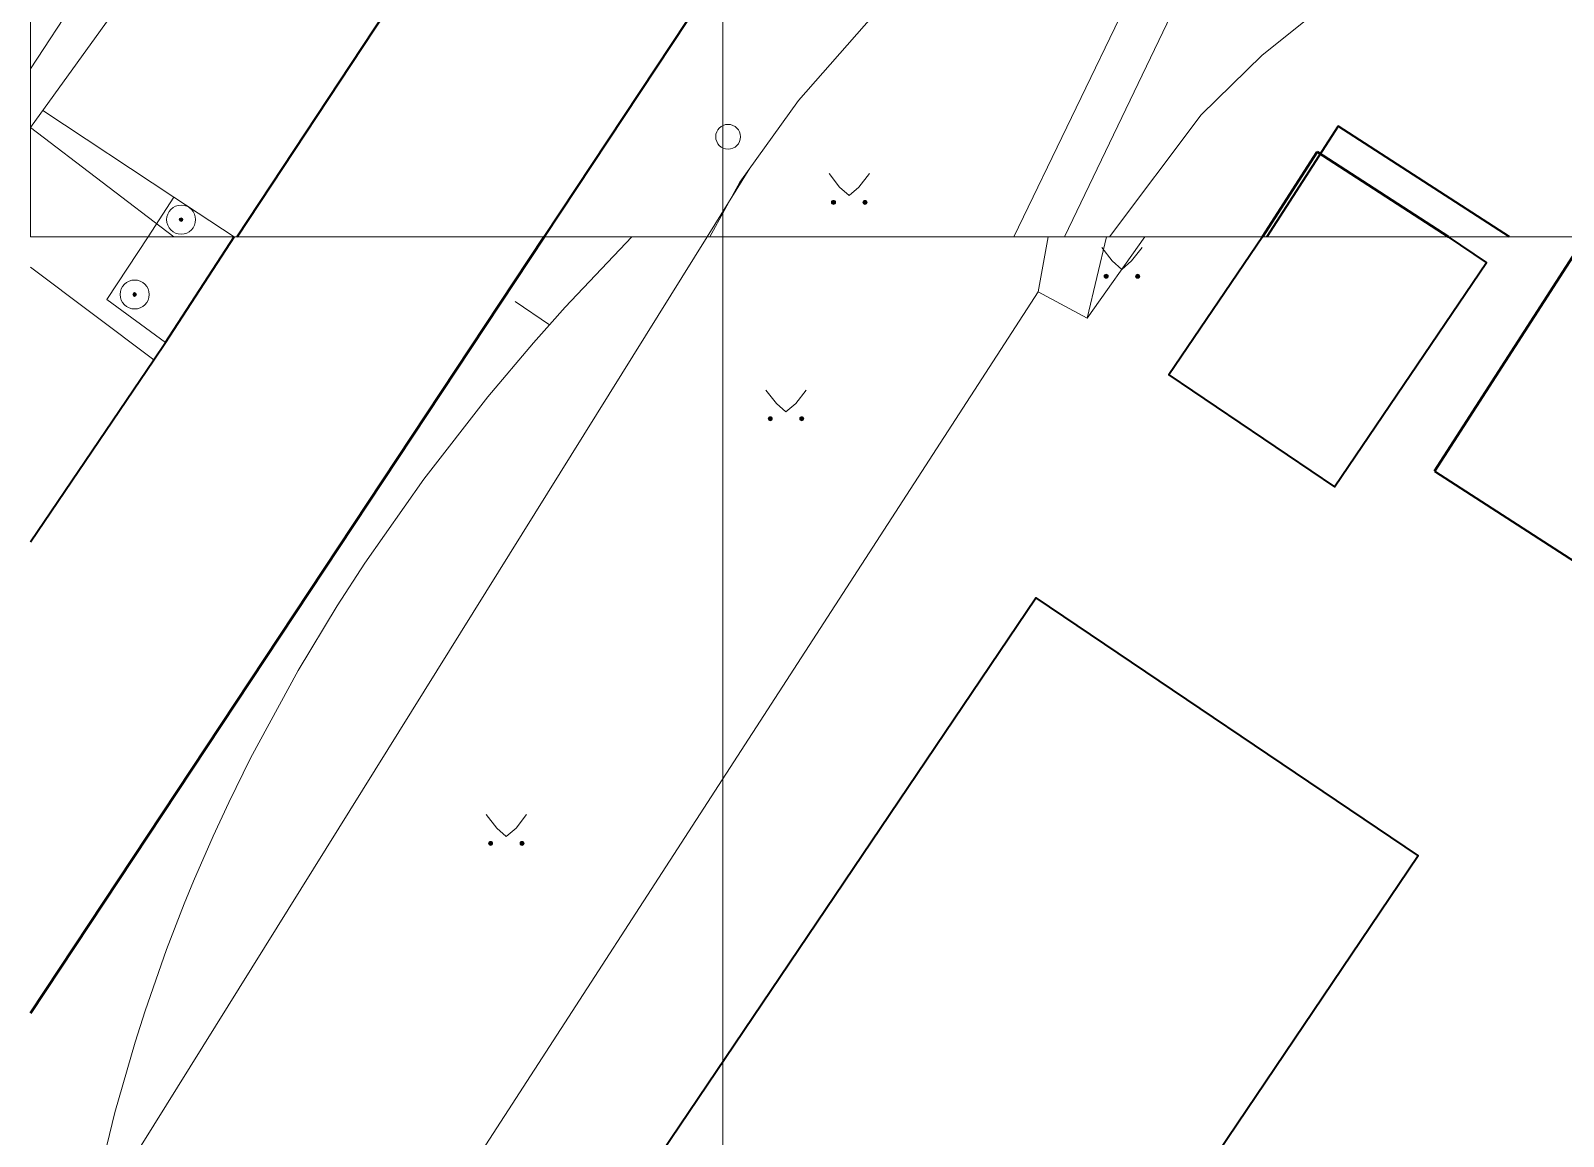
# Model space of a CAD drawing. Extents: x 1000 to 4000, y -5000 to -1000.
# Drawn here: x 1000 to 1074, y -4043.5 to -3990 of the extents above; entities that cross this region are included whole.
import ezdxf

# ---------------------------------------------------------------- set-up
doc = ezdxf.new("R2010")
doc.units = 0
doc.header["$MEASUREMENT"] = 0
for name, color, linetype in [('1', 7, 'CONTINUOUS'), ('24', 7, 'CONTINUOUS'), ('40', 7, 'CONTINUOUS'), ('6', 7, 'CONTINUOUS'), ('границы команд_1', 10, 'CONTINUOUS'), ('СЛОЙ_24', 7, 'CONTINUOUS'), ('СЛОЙ_35', 7, 'CONTINUOUS'), ('СЛОЙ_40', 7, 'CONTINUOUS'), ('СЛОЙ_41', 7, 'CONTINUOUS'), ('СЛОЙ_50', 7, 'CONTINUOUS'), ('СЛОЙ_6', 7, 'CONTINUOUS'), ('СЛОЙ_7', 7, 'CONTINUOUS')]:
    doc.layers.add(name, color=color, linetype=linetype)

msp = doc.modelspace()

# ---------------------------------------------------------------- linework, layer by layer
at = {"layer": '1', "color": 253, "linetype": 'Continuous', "lineweight": 0}
for p, q in [((1000, -3000), (1000, -4000)), ((1000, -4000), (2000, -4000)), ((1000, -4000), (2000, -4000))]:
    msp.add_line(p, q, dxfattribs=at)
at = {"layer": '24', "color": 253, "linetype": 'Continuous', "lineweight": 0}
for p, q in [((1075.45, -3942.203), (1047.491, -4000)), ((1077.179, -3943.253), (1049.946, -4000)), ((1015.717, -3967.695), (1000, -3991.892)), ((1008.232, -3983.268), (1000, -3994.724)), ((1064.474, -3987.242), (1059.497, -3991.231)), ((1059.497, -3991.231), (1056.55, -3994.108)), ((1056.55, -3994.108), (1052.122, -4000)), ((1000, -3994.724), (1006.922, -4000))]:
    msp.add_line(p, q, dxfattribs=at)
at = {"layer": '40', "color": 253, "linetype": 'Continuous', "lineweight": 0}
for p, q in [((1045.435, -3983.944), (1037.086, -3993.415)), ((1037.086, -3993.415), (1034.255, -3997.373)), ((1034.255, -3997.373), (1032.809, -4000))]:
    msp.add_line(p, q, dxfattribs=at)
at = {"layer": '6', "color": 253, "linetype": 'Continuous', "lineweight": 40}
for p, q in [((1067.929, -3934.803), (1024.81, -4000)), ((1009.973, -4000), (1017.142, -3989.16)), ((1063.165, -3994.656), (1059.711, -4000)), ((1071.433, -4000), (1063.165, -3994.656))]:
    msp.add_line(p, q, dxfattribs=at)
at = {"layer": 'границы команд_1', "color": 251, "lineweight": 0}
msp.add_lwpolyline([(1033.439, -1863.261), (3102.461, -1863.261), (3102.461, -4710.896), (1033.439, -4710.896)], close=True, dxfattribs=at)
at = {"layer": 'СЛОЙ_24', "color": 253, "linetype": 'Continuous', "lineweight": 0}
for p, q in [((1049.153, -4000), (1048.675, -4002.658)), ((1053.823, -4000), (1051.031, -4003.936))]:
    msp.add_line(p, q, dxfattribs=at)
for points in [[(1000.593, -3993.899), (1006.924, -3998.093)], [(1051.968, -4000), (1051.031, -4003.936)], [(1000, -4001.468), (1005.945, -4005.95)], [(1007.826, -4065.748), (1048.675, -4002.658)], [(1048.675, -4002.658), (1051.031, -4003.936)]]:
    msp.add_lwpolyline(points, dxfattribs=at)
at = {"layer": 'СЛОЙ_35', "color": 253, "linetype": 'Continuous', "lineweight": 0}
msp.add_circle((1033.692, -3995.174), 0.6, dxfattribs=at)
at = {"layer": 'СЛОЙ_40', "color": 253, "linetype": 'Continuous', "lineweight": 0}
for points in [[(1034.739, -3996.697), (1032.682, -4000)], [(1032.682, -4000), (1000, -4052.481)]]:
    msp.add_lwpolyline(points, dxfattribs=at)
at = {"layer": 'СЛОЙ_41', "color": 253, "linetype": 'Continuous', "lineweight": 0}
for p, q in [((1038.569, -3996.952), (1039.079, -3997.602)), ((1040.519, -3996.952), (1040.009, -3997.602)), ((1039.079, -3997.602), (1039.539, -3998.012)), ((1040.009, -3997.602), (1039.539, -3998.012)), ((1051.741, -4000.521), (1052.251, -4001.171)), ((1053.691, -4000.521), (1053.181, -4001.171)), ((1052.251, -4001.171), (1052.711, -4001.581)), ((1053.181, -4001.171), (1052.711, -4001.581)), ((1035.516, -4007.405), (1036.026, -4008.055)), ((1037.466, -4007.405), (1036.956, -4008.055)), ((1036.026, -4008.055), (1036.486, -4008.465)), ((1036.956, -4008.055), (1036.486, -4008.465)), ((1022.006, -4027.916), (1022.516, -4028.566)), ((1023.956, -4027.916), (1023.446, -4028.566)), ((1022.516, -4028.566), (1022.976, -4028.976)), ((1023.446, -4028.566), (1022.976, -4028.976))]:
    msp.add_line(p, q, dxfattribs=at)
for centre in [(1038.783, -3998.342), (1040.304, -3998.342), (1051.955, -4001.909), (1053.476, -4001.909), (1035.73, -4008.793), (1037.251, -4008.793), (1022.22, -4029.304), (1023.741, -4029.304)]:
    msp.add_circle(centre, 0.0976, dxfattribs=at)
for points in [[(1038.687, -3998.361), (1038.685, -3998.342), (1038.687, -3998.322)], [(1038.693, -3998.379), (1038.687, -3998.322), (1038.693, -3998.304)], [(1038.687, -3998.361), (1038.687, -3998.322), (1038.693, -3998.379)], [(1038.702, -3998.396), (1038.693, -3998.304), (1038.702, -3998.287)], [(1038.693, -3998.379), (1038.693, -3998.304), (1038.702, -3998.396)], [(1038.714, -3998.411), (1038.702, -3998.287), (1038.714, -3998.273)], [(1038.702, -3998.396), (1038.702, -3998.287), (1038.714, -3998.411)], [(1038.729, -3998.423), (1038.714, -3998.273), (1038.729, -3998.26)], [(1038.714, -3998.411), (1038.714, -3998.273), (1038.729, -3998.423)], [(1038.746, -3998.432), (1038.729, -3998.26), (1038.746, -3998.251)], [(1038.729, -3998.423), (1038.729, -3998.26), (1038.746, -3998.432)], [(1038.764, -3998.437), (1038.746, -3998.251), (1038.764, -3998.246)], [(1038.746, -3998.432), (1038.746, -3998.251), (1038.764, -3998.437)], [(1038.783, -3998.439), (1038.764, -3998.246), (1038.783, -3998.244)], [(1038.764, -3998.437), (1038.764, -3998.246), (1038.783, -3998.439)], [(1040.208, -3998.361), (1040.206, -3998.342), (1040.208, -3998.322)], [(1040.214, -3998.379), (1040.208, -3998.322), (1040.214, -3998.304)], [(1040.208, -3998.361), (1040.208, -3998.322), (1040.214, -3998.379)], [(1040.223, -3998.396), (1040.214, -3998.304), (1040.223, -3998.287)], [(1040.214, -3998.379), (1040.214, -3998.304), (1040.223, -3998.396)], [(1040.235, -3998.411), (1040.223, -3998.287), (1040.235, -3998.273)], [(1040.223, -3998.396), (1040.223, -3998.287), (1040.235, -3998.411)], [(1040.25, -3998.423), (1040.235, -3998.273), (1040.25, -3998.26)], [(1040.235, -3998.411), (1040.235, -3998.273), (1040.25, -3998.423)], [(1040.267, -3998.432), (1040.25, -3998.26), (1040.267, -3998.251)], [(1040.25, -3998.423), (1040.25, -3998.26), (1040.267, -3998.432)], [(1040.285, -3998.437), (1040.267, -3998.251), (1040.285, -3998.246)], [(1040.267, -3998.432), (1040.267, -3998.251), (1040.285, -3998.437)], [(1040.304, -3998.439), (1040.285, -3998.246), (1040.304, -3998.244)], [(1040.285, -3998.437), (1040.285, -3998.246), (1040.304, -3998.439)], [(1051.917, -4001.999), (1051.9, -4001.828), (1051.917, -4001.819)], [(1051.936, -4002.005), (1051.917, -4001.819), (1051.936, -4001.813)], [(1051.917, -4001.999), (1051.917, -4001.819), (1051.936, -4002.005)], [(1051.955, -4002.007), (1051.936, -4001.813), (1051.955, -4001.811)], [(1051.936, -4002.005), (1051.936, -4001.813), (1051.955, -4002.007)], [(1053.438, -4001.999), (1053.421, -4001.828), (1053.438, -4001.819)], [(1053.457, -4002.005), (1053.438, -4001.819), (1053.457, -4001.813)], [(1053.438, -4001.999), (1053.438, -4001.819), (1053.457, -4002.005)], [(1053.476, -4002.007), (1053.457, -4001.813), (1053.476, -4001.811)], [(1053.457, -4002.005), (1053.457, -4001.813), (1053.476, -4002.007)], [(1051.859, -4001.928), (1051.857, -4001.909), (1051.859, -4001.89)], [(1051.864, -4001.946), (1051.859, -4001.89), (1051.864, -4001.872)], [(1051.859, -4001.928), (1051.859, -4001.89), (1051.864, -4001.946)], [(1051.873, -4001.963), (1051.864, -4001.872), (1051.873, -4001.855)], [(1051.864, -4001.946), (1051.864, -4001.872), (1051.873, -4001.963)], [(1051.886, -4001.978), (1051.873, -4001.855), (1051.886, -4001.84)], [(1051.873, -4001.963), (1051.873, -4001.855), (1051.886, -4001.978)], [(1051.9, -4001.99), (1051.886, -4001.84), (1051.9, -4001.828)], [(1051.886, -4001.978), (1051.886, -4001.84), (1051.9, -4001.99)], [(1051.9, -4001.99), (1051.9, -4001.828), (1051.917, -4001.999)], [(1053.38, -4001.928), (1053.378, -4001.909), (1053.38, -4001.89)], [(1053.385, -4001.946), (1053.38, -4001.89), (1053.385, -4001.872)], [(1053.38, -4001.928), (1053.38, -4001.89), (1053.385, -4001.946)], [(1053.394, -4001.963), (1053.385, -4001.872), (1053.394, -4001.855)], [(1053.385, -4001.946), (1053.385, -4001.872), (1053.394, -4001.963)], [(1053.407, -4001.978), (1053.394, -4001.855), (1053.407, -4001.84)], [(1053.394, -4001.963), (1053.394, -4001.855), (1053.407, -4001.978)], [(1053.421, -4001.99), (1053.407, -4001.84), (1053.421, -4001.828)], [(1053.407, -4001.978), (1053.407, -4001.84), (1053.421, -4001.99)], [(1053.421, -4001.99), (1053.421, -4001.828), (1053.438, -4001.999)], [(1035.634, -4008.812), (1035.632, -4008.793), (1035.634, -4008.774)], [(1035.639, -4008.83), (1035.634, -4008.774), (1035.639, -4008.756)], [(1035.634, -4008.812), (1035.634, -4008.774), (1035.639, -4008.83)], [(1035.648, -4008.847), (1035.639, -4008.756), (1035.648, -4008.739)], [(1035.639, -4008.83), (1035.639, -4008.756), (1035.648, -4008.847)], [(1035.661, -4008.862), (1035.648, -4008.739), (1035.661, -4008.724)], [(1035.648, -4008.847), (1035.648, -4008.739), (1035.661, -4008.862)], [(1035.675, -4008.874), (1035.661, -4008.724), (1035.675, -4008.712)], [(1035.661, -4008.862), (1035.661, -4008.724), (1035.675, -4008.874)], [(1035.692, -4008.883), (1035.675, -4008.712), (1035.692, -4008.703)], [(1035.675, -4008.874), (1035.675, -4008.712), (1035.692, -4008.883)], [(1035.711, -4008.889), (1035.692, -4008.703), (1035.711, -4008.697)], [(1035.692, -4008.883), (1035.692, -4008.703), (1035.711, -4008.889)], [(1035.73, -4008.891), (1035.711, -4008.697), (1035.73, -4008.695)], [(1035.711, -4008.889), (1035.711, -4008.697), (1035.73, -4008.891)], [(1037.155, -4008.812), (1037.153, -4008.793), (1037.155, -4008.774)], [(1037.16, -4008.83), (1037.155, -4008.774), (1037.16, -4008.756)], [(1037.155, -4008.812), (1037.155, -4008.774), (1037.16, -4008.83)], [(1037.169, -4008.847), (1037.16, -4008.756), (1037.169, -4008.739)], [(1037.16, -4008.83), (1037.16, -4008.756), (1037.169, -4008.847)], [(1037.182, -4008.862), (1037.169, -4008.739), (1037.182, -4008.724)], [(1037.169, -4008.847), (1037.169, -4008.739), (1037.182, -4008.862)], [(1037.196, -4008.874), (1037.182, -4008.724), (1037.196, -4008.712)], [(1037.182, -4008.862), (1037.182, -4008.724), (1037.196, -4008.874)], [(1037.213, -4008.883), (1037.196, -4008.712), (1037.213, -4008.703)], [(1037.196, -4008.874), (1037.196, -4008.712), (1037.213, -4008.883)], [(1037.232, -4008.889), (1037.213, -4008.703), (1037.232, -4008.697)], [(1037.213, -4008.883), (1037.213, -4008.703), (1037.232, -4008.889)], [(1037.251, -4008.891), (1037.232, -4008.697), (1037.251, -4008.695)], [(1037.232, -4008.889), (1037.232, -4008.697), (1037.251, -4008.891)], [(1022.182, -4029.394), (1022.165, -4029.223), (1022.182, -4029.214)], [(1022.201, -4029.4), (1022.182, -4029.214), (1022.201, -4029.208)], [(1022.182, -4029.394), (1022.182, -4029.214), (1022.201, -4029.4)], [(1022.22, -4029.402), (1022.201, -4029.208), (1022.22, -4029.206)], [(1022.201, -4029.4), (1022.201, -4029.208), (1022.22, -4029.402)], [(1023.703, -4029.394), (1023.686, -4029.223), (1023.703, -4029.214)], [(1023.722, -4029.4), (1023.703, -4029.214), (1023.722, -4029.208)], [(1023.703, -4029.394), (1023.703, -4029.214), (1023.722, -4029.4)], [(1023.741, -4029.402), (1023.722, -4029.208), (1023.741, -4029.206)], [(1023.722, -4029.4), (1023.722, -4029.208), (1023.741, -4029.402)], [(1022.124, -4029.323), (1022.122, -4029.304), (1022.124, -4029.285)], [(1022.129, -4029.341), (1022.124, -4029.285), (1022.129, -4029.267)], [(1022.124, -4029.323), (1022.124, -4029.285), (1022.129, -4029.341)], [(1022.138, -4029.358), (1022.129, -4029.267), (1022.138, -4029.25)], [(1022.129, -4029.341), (1022.129, -4029.267), (1022.138, -4029.358)], [(1022.151, -4029.373), (1022.138, -4029.25), (1022.151, -4029.235)], [(1022.138, -4029.358), (1022.138, -4029.25), (1022.151, -4029.373)], [(1022.165, -4029.385), (1022.151, -4029.235), (1022.165, -4029.223)], [(1022.151, -4029.373), (1022.151, -4029.235), (1022.165, -4029.385)], [(1022.165, -4029.385), (1022.165, -4029.223), (1022.182, -4029.394)], [(1023.645, -4029.323), (1023.643, -4029.304), (1023.645, -4029.285)], [(1023.65, -4029.341), (1023.645, -4029.285), (1023.65, -4029.267)], [(1023.645, -4029.323), (1023.645, -4029.285), (1023.65, -4029.341)], [(1023.659, -4029.358), (1023.65, -4029.267), (1023.659, -4029.25)], [(1023.65, -4029.341), (1023.65, -4029.267), (1023.659, -4029.358)], [(1023.672, -4029.373), (1023.659, -4029.25), (1023.672, -4029.235)], [(1023.659, -4029.358), (1023.659, -4029.25), (1023.672, -4029.373)], [(1023.686, -4029.385), (1023.672, -4029.235), (1023.686, -4029.223)], [(1023.672, -4029.373), (1023.672, -4029.235), (1023.686, -4029.385)], [(1023.686, -4029.385), (1023.686, -4029.223), (1023.703, -4029.394)]]:
    msp.add_solid(points, dxfattribs=at)
at = {"layer": 'СЛОЙ_41', "color": 253, "linetype": 'Continuous', "lineweight": 0, "extrusion": (0, 0, -1)}
for points in [[(-1038.783, -3998.439), (-1038.783, -3998.244), (-1038.802, -3998.437)], [(-1038.802, -3998.437), (-1038.783, -3998.244), (-1038.802, -3998.246)], [(-1038.802, -3998.437), (-1038.802, -3998.246), (-1038.82, -3998.432)], [(-1038.82, -3998.432), (-1038.802, -3998.246), (-1038.82, -3998.251)], [(-1038.82, -3998.432), (-1038.82, -3998.251), (-1038.837, -3998.423)], [(-1038.837, -3998.423), (-1038.82, -3998.251), (-1038.837, -3998.26)], [(-1038.837, -3998.423), (-1038.837, -3998.26), (-1038.852, -3998.411)], [(-1038.852, -3998.411), (-1038.837, -3998.26), (-1038.852, -3998.273)], [(-1038.852, -3998.411), (-1038.852, -3998.273), (-1038.864, -3998.396)], [(-1038.864, -3998.396), (-1038.852, -3998.273), (-1038.864, -3998.287)], [(-1038.864, -3998.396), (-1038.864, -3998.287), (-1038.873, -3998.379)], [(-1038.873, -3998.379), (-1038.864, -3998.287), (-1038.873, -3998.304)], [(-1038.873, -3998.379), (-1038.873, -3998.304), (-1038.879, -3998.361)], [(-1038.879, -3998.361), (-1038.873, -3998.304), (-1038.879, -3998.322)], [(-1038.879, -3998.361), (-1038.879, -3998.322), (-1038.881, -3998.342)], [(-1040.304, -3998.439), (-1040.304, -3998.244), (-1040.323, -3998.437)], [(-1040.323, -3998.437), (-1040.304, -3998.244), (-1040.323, -3998.246)], [(-1040.323, -3998.437), (-1040.323, -3998.246), (-1040.341, -3998.432)], [(-1040.341, -3998.432), (-1040.323, -3998.246), (-1040.341, -3998.251)], [(-1040.341, -3998.432), (-1040.341, -3998.251), (-1040.358, -3998.423)], [(-1040.358, -3998.423), (-1040.341, -3998.251), (-1040.358, -3998.26)], [(-1040.358, -3998.423), (-1040.358, -3998.26), (-1040.373, -3998.411)], [(-1040.373, -3998.411), (-1040.358, -3998.26), (-1040.373, -3998.273)], [(-1040.373, -3998.411), (-1040.373, -3998.273), (-1040.385, -3998.396)], [(-1040.385, -3998.396), (-1040.373, -3998.273), (-1040.385, -3998.287)], [(-1040.385, -3998.396), (-1040.385, -3998.287), (-1040.394, -3998.379)], [(-1040.394, -3998.379), (-1040.385, -3998.287), (-1040.394, -3998.304)], [(-1040.394, -3998.379), (-1040.394, -3998.304), (-1040.4, -3998.361)], [(-1040.4, -3998.361), (-1040.394, -3998.304), (-1040.4, -3998.322)], [(-1040.4, -3998.361), (-1040.4, -3998.322), (-1040.402, -3998.342)], [(-1051.955, -4002.007), (-1051.955, -4001.811), (-1051.974, -4002.005)], [(-1051.974, -4002.005), (-1051.955, -4001.811), (-1051.974, -4001.813)], [(-1051.974, -4002.005), (-1051.974, -4001.813), (-1051.992, -4001.999)], [(-1051.992, -4001.999), (-1051.974, -4001.813), (-1051.992, -4001.819)], [(-1051.992, -4001.999), (-1051.992, -4001.819), (-1052.009, -4001.99)], [(-1052.009, -4001.99), (-1051.992, -4001.819), (-1052.009, -4001.828)], [(-1053.476, -4002.007), (-1053.476, -4001.811), (-1053.495, -4002.005)], [(-1053.495, -4002.005), (-1053.476, -4001.811), (-1053.495, -4001.813)], [(-1053.495, -4002.005), (-1053.495, -4001.813), (-1053.513, -4001.999)], [(-1053.513, -4001.999), (-1053.495, -4001.813), (-1053.513, -4001.819)], [(-1053.513, -4001.999), (-1053.513, -4001.819), (-1053.53, -4001.99)], [(-1053.53, -4001.99), (-1053.513, -4001.819), (-1053.53, -4001.828)], [(-1052.009, -4001.99), (-1052.009, -4001.828), (-1052.024, -4001.978)], [(-1052.024, -4001.978), (-1052.009, -4001.828), (-1052.024, -4001.84)], [(-1052.024, -4001.978), (-1052.024, -4001.84), (-1052.036, -4001.963)], [(-1052.036, -4001.963), (-1052.024, -4001.84), (-1052.036, -4001.855)], [(-1052.036, -4001.963), (-1052.036, -4001.855), (-1052.045, -4001.946)], [(-1052.045, -4001.946), (-1052.036, -4001.855), (-1052.045, -4001.872)], [(-1052.045, -4001.946), (-1052.045, -4001.872), (-1052.05, -4001.928)], [(-1052.05, -4001.928), (-1052.045, -4001.872), (-1052.05, -4001.89)], [(-1052.05, -4001.928), (-1052.05, -4001.89), (-1052.052, -4001.909)], [(-1053.53, -4001.99), (-1053.53, -4001.828), (-1053.545, -4001.978)], [(-1053.545, -4001.978), (-1053.53, -4001.828), (-1053.545, -4001.84)], [(-1053.545, -4001.978), (-1053.545, -4001.84), (-1053.557, -4001.963)], [(-1053.557, -4001.963), (-1053.545, -4001.84), (-1053.557, -4001.855)], [(-1053.557, -4001.963), (-1053.557, -4001.855), (-1053.566, -4001.946)], [(-1053.566, -4001.946), (-1053.557, -4001.855), (-1053.566, -4001.872)], [(-1053.566, -4001.946), (-1053.566, -4001.872), (-1053.571, -4001.928)], [(-1053.571, -4001.928), (-1053.566, -4001.872), (-1053.571, -4001.89)], [(-1053.571, -4001.928), (-1053.571, -4001.89), (-1053.573, -4001.909)], [(-1035.73, -4008.891), (-1035.73, -4008.695), (-1035.749, -4008.889)], [(-1035.749, -4008.889), (-1035.73, -4008.695), (-1035.749, -4008.697)], [(-1035.749, -4008.889), (-1035.749, -4008.697), (-1035.767, -4008.883)], [(-1035.767, -4008.883), (-1035.749, -4008.697), (-1035.767, -4008.703)], [(-1035.767, -4008.883), (-1035.767, -4008.703), (-1035.784, -4008.874)], [(-1035.784, -4008.874), (-1035.767, -4008.703), (-1035.784, -4008.712)], [(-1035.784, -4008.874), (-1035.784, -4008.712), (-1035.799, -4008.862)], [(-1035.799, -4008.862), (-1035.784, -4008.712), (-1035.799, -4008.724)], [(-1035.799, -4008.862), (-1035.799, -4008.724), (-1035.811, -4008.847)], [(-1035.811, -4008.847), (-1035.799, -4008.724), (-1035.811, -4008.739)], [(-1035.811, -4008.847), (-1035.811, -4008.739), (-1035.82, -4008.83)], [(-1035.82, -4008.83), (-1035.811, -4008.739), (-1035.82, -4008.756)], [(-1035.82, -4008.83), (-1035.82, -4008.756), (-1035.825, -4008.812)], [(-1035.825, -4008.812), (-1035.82, -4008.756), (-1035.825, -4008.774)], [(-1035.825, -4008.812), (-1035.825, -4008.774), (-1035.827, -4008.793)], [(-1037.251, -4008.891), (-1037.251, -4008.695), (-1037.27, -4008.889)], [(-1037.27, -4008.889), (-1037.251, -4008.695), (-1037.27, -4008.697)], [(-1037.27, -4008.889), (-1037.27, -4008.697), (-1037.288, -4008.883)], [(-1037.288, -4008.883), (-1037.27, -4008.697), (-1037.288, -4008.703)], [(-1037.288, -4008.883), (-1037.288, -4008.703), (-1037.305, -4008.874)], [(-1037.305, -4008.874), (-1037.288, -4008.703), (-1037.305, -4008.712)], [(-1037.305, -4008.874), (-1037.305, -4008.712), (-1037.32, -4008.862)], [(-1037.32, -4008.862), (-1037.305, -4008.712), (-1037.32, -4008.724)], [(-1037.32, -4008.862), (-1037.32, -4008.724), (-1037.332, -4008.847)], [(-1037.332, -4008.847), (-1037.32, -4008.724), (-1037.332, -4008.739)], [(-1037.332, -4008.847), (-1037.332, -4008.739), (-1037.341, -4008.83)], [(-1037.341, -4008.83), (-1037.332, -4008.739), (-1037.341, -4008.756)], [(-1037.341, -4008.83), (-1037.341, -4008.756), (-1037.346, -4008.812)], [(-1037.346, -4008.812), (-1037.341, -4008.756), (-1037.346, -4008.774)], [(-1037.346, -4008.812), (-1037.346, -4008.774), (-1037.348, -4008.793)], [(-1022.22, -4029.402), (-1022.22, -4029.206), (-1022.239, -4029.4)], [(-1022.239, -4029.4), (-1022.22, -4029.206), (-1022.239, -4029.208)], [(-1022.239, -4029.4), (-1022.239, -4029.208), (-1022.257, -4029.394)], [(-1022.257, -4029.394), (-1022.239, -4029.208), (-1022.257, -4029.214)], [(-1022.257, -4029.394), (-1022.257, -4029.214), (-1022.274, -4029.385)], [(-1022.274, -4029.385), (-1022.257, -4029.214), (-1022.274, -4029.223)], [(-1023.741, -4029.402), (-1023.741, -4029.206), (-1023.76, -4029.4)], [(-1023.76, -4029.4), (-1023.741, -4029.206), (-1023.76, -4029.208)], [(-1023.76, -4029.4), (-1023.76, -4029.208), (-1023.778, -4029.394)], [(-1023.778, -4029.394), (-1023.76, -4029.208), (-1023.778, -4029.214)], [(-1023.778, -4029.394), (-1023.778, -4029.214), (-1023.795, -4029.385)], [(-1023.795, -4029.385), (-1023.778, -4029.214), (-1023.795, -4029.223)], [(-1022.274, -4029.385), (-1022.274, -4029.223), (-1022.289, -4029.373)], [(-1022.289, -4029.373), (-1022.274, -4029.223), (-1022.289, -4029.235)], [(-1022.289, -4029.373), (-1022.289, -4029.235), (-1022.301, -4029.358)], [(-1022.301, -4029.358), (-1022.289, -4029.235), (-1022.301, -4029.25)], [(-1022.301, -4029.358), (-1022.301, -4029.25), (-1022.31, -4029.341)], [(-1022.31, -4029.341), (-1022.301, -4029.25), (-1022.31, -4029.267)], [(-1022.31, -4029.341), (-1022.31, -4029.267), (-1022.315, -4029.323)], [(-1022.315, -4029.323), (-1022.31, -4029.267), (-1022.315, -4029.285)], [(-1022.315, -4029.323), (-1022.315, -4029.285), (-1022.317, -4029.304)], [(-1023.795, -4029.385), (-1023.795, -4029.223), (-1023.81, -4029.373)], [(-1023.81, -4029.373), (-1023.795, -4029.223), (-1023.81, -4029.235)], [(-1023.81, -4029.373), (-1023.81, -4029.235), (-1023.822, -4029.358)], [(-1023.822, -4029.358), (-1023.81, -4029.235), (-1023.822, -4029.25)], [(-1023.822, -4029.358), (-1023.822, -4029.25), (-1023.831, -4029.341)], [(-1023.831, -4029.341), (-1023.822, -4029.25), (-1023.831, -4029.267)], [(-1023.831, -4029.341), (-1023.831, -4029.267), (-1023.836, -4029.323)], [(-1023.836, -4029.323), (-1023.831, -4029.267), (-1023.836, -4029.285)], [(-1023.836, -4029.323), (-1023.836, -4029.285), (-1023.838, -4029.304)]]:
    msp.add_solid(points, dxfattribs=at)
at = {"layer": 'СЛОЙ_50', "color": 253, "linetype": 'Continuous', "lineweight": 0}
for points in [[(1029.034, -4000), (1025.825, -4003.399), (1025.06, -4004.26), (1024.294, -4005.121), (1022.09, -4007.733), (1018.989, -4011.714), (1016.136, -4015.772), (1014.803, -4017.83), (1012.919, -4020.953), (1010.624, -4025.183), (1009.569, -4027.327), (1008.819, -4028.948), (1007.873, -4031.125), (1007.423, -4032.221), (1006.57, -4034.428), (1005.528, -4037.399), (1005.049, -4038.898), (1004.071, -4042.301), (1003.187, -4045.955)], [(1025.06, -4004.26), (1023.41, -4003.129)]]:
    msp.add_lwpolyline(points, dxfattribs=at)
at = {"layer": 'СЛОЙ_6', "color": 253, "linetype": 'Continuous', "lineweight": 50}
for p, q in [((1062.155, -3995.907), (1059.508, -4000)), ((1068.486, -4000), (1062.155, -3995.907)), ((1000, -4037.503), (1024.806, -4000)), ((1067.81, -4011.325), (1075.113, -4000))]:
    msp.add_line(p, q, dxfattribs=at)
at = {"layer": 'СЛОЙ_6', "color": 253, "linetype": 'Continuous', "lineweight": 40}
for points in [[(1006.51, -4005.115), (1009.83, -4000)], [(1059.508, -4000), (1054.986, -4006.674), (1062.98, -4012.089), (1070.325, -4001.246), (1068.486, -4000)], [(1005.945, -4005.95), (1006.51, -4005.115)], [(1000, -4014.731), (1005.945, -4005.95)], [(1067.81, -4011.325), (1082.611, -4020.869)], [(1011.09, -4072.954), (1048.558, -4017.435), (1067.028, -4029.9), (1055.972, -4046.283)]]:
    msp.add_lwpolyline(points, dxfattribs=at)
at = {"layer": 'СЛОЙ_7', "color": 253, "linetype": 'Continuous', "lineweight": 0}
for p, q in [((1005.673, -4000), (1006.924, -3998.093)), ((1006.924, -3998.093), (1009.83, -4000)), ((1003.684, -4003.032), (1005.673, -4000)), ((1003.684, -4003.032), (1006.51, -4005.115))]:
    msp.add_line(p, q, dxfattribs=at)
for centre, radius in [((1007.268, -3999.176), 0.7), ((1007.268, -3999.176), 0.0892), ((1005.024, -4002.791), 0.7), ((1005.024, -4002.791), 0.0892)]:
    msp.add_circle(centre, radius, dxfattribs=at)
for points in [[(1007.18, -3999.193), (1007.179, -3999.176), (1007.18, -3999.158)], [(1007.186, -3999.21), (1007.18, -3999.158), (1007.186, -3999.142)], [(1007.18, -3999.193), (1007.18, -3999.158), (1007.186, -3999.21)], [(1007.194, -3999.225), (1007.186, -3999.142), (1007.194, -3999.126)], [(1007.186, -3999.21), (1007.186, -3999.142), (1007.194, -3999.225)], [(1007.205, -3999.239), (1007.194, -3999.126), (1007.205, -3999.113)], [(1007.194, -3999.225), (1007.194, -3999.126), (1007.205, -3999.239)], [(1007.218, -3999.25), (1007.205, -3999.113), (1007.218, -3999.101)], [(1007.205, -3999.239), (1007.205, -3999.113), (1007.218, -3999.25)], [(1007.234, -3999.258), (1007.218, -3999.101), (1007.234, -3999.093)], [(1007.218, -3999.25), (1007.218, -3999.101), (1007.234, -3999.258)], [(1007.251, -3999.263), (1007.234, -3999.093), (1007.251, -3999.088)], [(1007.234, -3999.258), (1007.234, -3999.093), (1007.251, -3999.263)], [(1007.268, -3999.265), (1007.251, -3999.088), (1007.268, -3999.086)], [(1007.251, -3999.263), (1007.251, -3999.088), (1007.268, -3999.265)], [(1004.937, -4002.809), (1004.935, -4002.791), (1004.937, -4002.774)], [(1004.942, -4002.826), (1004.937, -4002.774), (1004.942, -4002.757)], [(1004.937, -4002.809), (1004.937, -4002.774), (1004.942, -4002.826)], [(1004.95, -4002.841), (1004.942, -4002.757), (1004.95, -4002.742)], [(1004.942, -4002.826), (1004.942, -4002.757), (1004.95, -4002.841)], [(1004.961, -4002.855), (1004.95, -4002.742), (1004.961, -4002.728)], [(1004.95, -4002.841), (1004.95, -4002.742), (1004.961, -4002.855)], [(1004.975, -4002.866), (1004.961, -4002.728), (1004.975, -4002.717)], [(1004.961, -4002.855), (1004.961, -4002.728), (1004.975, -4002.866)], [(1004.99, -4002.874), (1004.975, -4002.717), (1004.99, -4002.709)], [(1004.975, -4002.866), (1004.975, -4002.717), (1004.99, -4002.874)], [(1005.007, -4002.879), (1004.99, -4002.709), (1005.007, -4002.704)], [(1004.99, -4002.874), (1004.99, -4002.709), (1005.007, -4002.879)], [(1005.024, -4002.881), (1005.007, -4002.704), (1005.024, -4002.702)], [(1005.007, -4002.879), (1005.007, -4002.704), (1005.024, -4002.881)]]:
    msp.add_solid(points, dxfattribs=at)
at = {"layer": 'СЛОЙ_7', "color": 253, "linetype": 'Continuous', "lineweight": 0, "extrusion": (0, 0, -1)}
for points in [[(-1007.268, -3999.265), (-1007.268, -3999.086), (-1007.285, -3999.263)], [(-1007.285, -3999.263), (-1007.268, -3999.086), (-1007.285, -3999.088)], [(-1007.285, -3999.263), (-1007.285, -3999.088), (-1007.302, -3999.258)], [(-1007.302, -3999.258), (-1007.285, -3999.088), (-1007.302, -3999.093)], [(-1007.302, -3999.258), (-1007.302, -3999.093), (-1007.318, -3999.25)], [(-1007.318, -3999.25), (-1007.302, -3999.093), (-1007.318, -3999.101)], [(-1007.318, -3999.25), (-1007.318, -3999.101), (-1007.331, -3999.239)], [(-1007.331, -3999.239), (-1007.318, -3999.101), (-1007.331, -3999.113)], [(-1007.331, -3999.239), (-1007.331, -3999.113), (-1007.342, -3999.225)], [(-1007.342, -3999.225), (-1007.331, -3999.113), (-1007.342, -3999.126)], [(-1007.342, -3999.225), (-1007.342, -3999.126), (-1007.35, -3999.21)], [(-1007.35, -3999.21), (-1007.342, -3999.126), (-1007.35, -3999.142)], [(-1007.35, -3999.21), (-1007.35, -3999.142), (-1007.355, -3999.193)], [(-1007.355, -3999.193), (-1007.35, -3999.142), (-1007.355, -3999.158)], [(-1007.355, -3999.193), (-1007.355, -3999.158), (-1007.357, -3999.176)], [(-1005.024, -4002.881), (-1005.024, -4002.702), (-1005.042, -4002.879)], [(-1005.042, -4002.879), (-1005.024, -4002.702), (-1005.042, -4002.704)], [(-1005.042, -4002.879), (-1005.042, -4002.704), (-1005.058, -4002.874)], [(-1005.058, -4002.874), (-1005.042, -4002.704), (-1005.058, -4002.709)], [(-1005.058, -4002.874), (-1005.058, -4002.709), (-1005.074, -4002.866)], [(-1005.074, -4002.866), (-1005.058, -4002.709), (-1005.074, -4002.717)], [(-1005.074, -4002.866), (-1005.074, -4002.717), (-1005.087, -4002.855)], [(-1005.087, -4002.855), (-1005.074, -4002.717), (-1005.087, -4002.728)], [(-1005.087, -4002.855), (-1005.087, -4002.728), (-1005.098, -4002.841)], [(-1005.098, -4002.841), (-1005.087, -4002.728), (-1005.098, -4002.742)], [(-1005.098, -4002.841), (-1005.098, -4002.742), (-1005.107, -4002.826)], [(-1005.107, -4002.826), (-1005.098, -4002.742), (-1005.107, -4002.757)], [(-1005.107, -4002.826), (-1005.107, -4002.757), (-1005.112, -4002.809)], [(-1005.112, -4002.809), (-1005.107, -4002.757), (-1005.112, -4002.774)], [(-1005.112, -4002.809), (-1005.112, -4002.774), (-1005.114, -4002.791)]]:
    msp.add_solid(points, dxfattribs=at)

doc.saveas('drawing.dxf')
